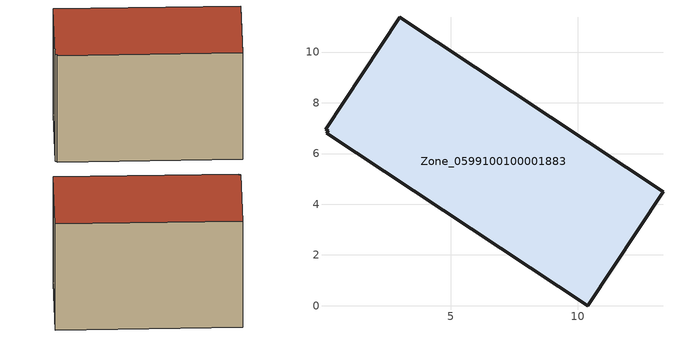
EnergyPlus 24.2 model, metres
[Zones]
Zone_0599100100001883
 floor ground (C_G): 10.39,0 0.11,6.8 0.16,6.89 0.05,6.96 2.98,11.37 13.36,4.49 z1.64
 wall outside (C_F): 10.39,0 13.36,4.49 2.98,11.37 0.05,6.96 0.16,6.89 0.11,6.8 10.39,0 z1.64:10.31
 roof outside (C_R): 0.11,6.8 10.39,0 13.36,4.49 2.98,11.37 0.05,6.96 0.16,6.89 z10.31
[BUILDING]
Pand.0599100100001883: North Axis=0; Terrain=City; Loads Convergence Tolerance Value=0.04; Temperature Convergence Tolerance Value=0.4; Solar Distribution=FullExterior; Maximum Number of Warmup Days=25; Minimum Number of Warmup Days=1
[Site:Location]
Rotterdam.The.Hague.AP_ZH_NLD Design_Conditions: Latitude=51.96; Longitude=4.45; Time Zone=1; Elevation=-4.5
[SITE:GROUNDTEMPERATURE:BUILDINGSURFACE]
18, 18, 18, 18, 18, 18, 18, 18, 18, 18, 18, 18
[MATERIAL] Thermal Absorptance=0.9; Solar Absorptance=0.7; Visible Absorptance=0.7
Name | Roughness | Thickness | Conductivity | Density | Specific Heat
G.TI.2006-2014 | MediumSmooth | 0.15 | 0.06 | 540 | 1210
F.TI.2006-2014 | Rough | 0.3 | 0.12 | 1920 | 840
R.TI.2006-2014 | MediumRough | 0.2 | 0.08 | 1500 | 1000
[CONSTRUCTION]
C_G: G.TI.2006-2014
C_F: F.TI.2006-2014
C_R: R.TI.2006-2014
[ZONE]
Zone_0599100100001883: Type=1; Multiplier=1; Ceiling Height=Autocalculate; Volume=Autocalculate; Floor Area=autocalculate; Part of Total Floor Area=Yes
[ZONEINFILTRATION:DESIGNFLOWRATE]
Infil_Zone_0599100100001883: Zone or ZoneList or Space or SpaceList=Zone_0599100100001883; Schedule=AlwaysOn; Design Flow Rate Calculation Method=Flow/Area; Flow Rate per Floor Area=0.0015; Constant Term Coefficient=1; Temperature Term Coefficient=0; Velocity Term Coefficient=0; Velocity Squared Term Coefficient=0
[HVACTEMPLATE:ZONE:IDEALLOADSAIRSYSTEM]
Zone_0599100100001883: Maximum Heating Supply Air Temperature=50; Minimum Cooling Supply Air Temperature=13; Maximum Heating Supply Air Humidity Ratio=0.0156; Minimum Cooling Supply Air Humidity Ratio=0.0077; Heating Limit=NoLimit; Cooling Limit=NoLimit; Dehumidification Control Type=ConstantSensibleHeatRatio; Cooling Sensible Heat Ratio=0.7; Dehumidification Setpoint=60; Humidification Control Type=None; Humidification Setpoint=30; Outdoor Air Method=None; Outdoor Air Flow Rate per Person=0.00944; Outdoor Air Flow Rate per Zone Floor Area=0; Outdoor Air Flow Rate per Zone=0; Demand Controlled Ventilation Type=None; Outdoor Air Economizer Type=NoEconomizer; Heat Recovery Type=None; Sensible Heat Recovery Effectiveness=0.7; Latent Heat Recovery Effectiveness=0.65
[ZONECONTROL:THERMOSTAT]
ThermostatControl_Zone_0599100100001883: Zone or ZoneList=Zone_0599100100001883; Control Type Schedule=DualSetpointControlType; Control 1=Thermostat_Zone_0599100100001883; Temperature Difference Between Cutout And Setpoint=0
[THERMOSTATSETPOINT:DUALSETPOINT]
Thermostat_Zone_0599100100001883: Heating Setpoint Temperature Schedule=HeatingSetpoint_Zone_0599100100001883; Cooling Setpoint Temperature Schedule=CoolingSetpoint_Zone_0599100100001883
[SCHEDULE:COMPACT]
HeatingSetpoint_Zone_0599100100001883: Through: 12/31, For: AllDays, Until: 24:00, 21
CoolingSetpoint_Zone_0599100100001883: Through: 12/31, For: AllDays, Until: 24:00, 24
DualSetpointControlType: Through: 12/31, For: AllDays, Until: 24:00, 4
AlwaysOn: Through: 12/31, For: AllDays, Until: 24:00, 1
